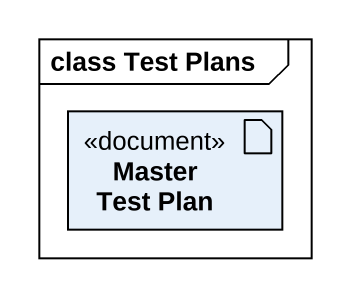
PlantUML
@startuml
mainframe class Test Plans
artifact "Master Test Plan" as Master_Test_Plan <<document>>
@enduml
